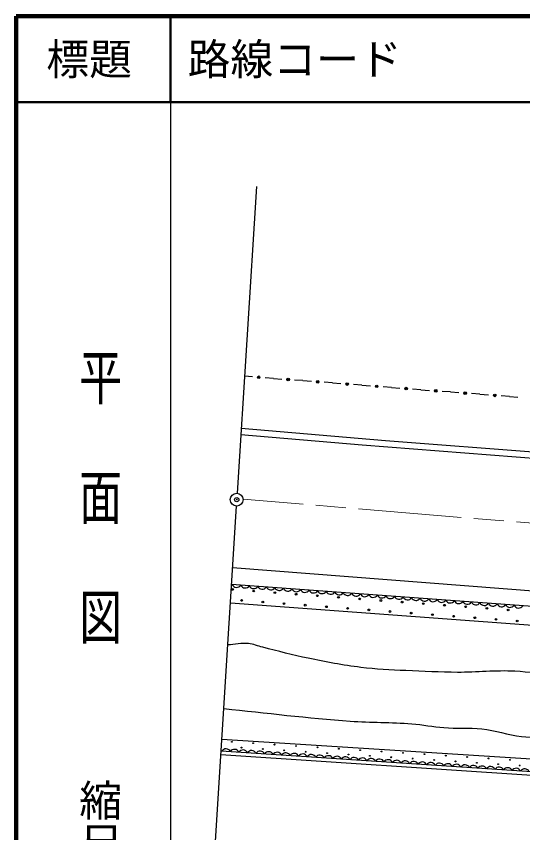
# Model space of a CAD drawing. Units: millimetres, scale not verified. Extents: x 40000 to 680000, y 20000 to 380000.
# Drawn here: x 40000 to 99117, y 284730 to 380000 of the extents above; entities that cross this region are included whole.
import ezdxf
from ezdxf.enums import TextEntityAlignment as Align

# ---------------------------------------------------------------- set-up
doc = ezdxf.new("R2010")
doc.units = ezdxf.units.MM
doc.header["$LTSCALE"] = 1000
doc.header["$PDMODE"] = 32
doc.header["$PDSIZE"] = 500
doc.linetypes.add('CHAIN', pattern=[18.5, 12, -1.5, 3.5, -1.5])
for name, color, linetype, lineweight in [('M-BGD', 7, 'Continuous', 25), ('M-BMK', 2, 'CHAIN', 13), ('M-BMK-SRVR', 3, 'Continuous', 25), ('M-TTL', 2, 'Continuous', 140), ('M-TTL-BAND', 7, 'Continuous', 25), ('M-TTL-LINE', 7, 'Continuous', 50)]:
    doc.layers.add(name, color=color, linetype=linetype, lineweight=lineweight)
doc.layers.add('M-OTRS', color=6, linetype='Continuous')
doc.layers.add('M-TTL-TXT', color=7, linetype='Continuous')
doc.styles.add('@ＭＳ ゴシック', font='')
doc.styles.add('ＭＳ ゴシック', font='')
doc.styles.get('@ＭＳ ゴシック').set_extended_font_data('@MS Gothic')
doc.styles.get('ＭＳ ゴシック').set_extended_font_data('MS Gothic')

msp = doc.modelspace()

# ---------------------------------------------------------------- linework, layer by layer
at = {"layer": 'M-BGD'}
for p, q in [((68030, 360134), (65791, 324342)), ((67556, 337934), (66645, 338003)), ((70017, 337745), (69033, 337820)), ((70017, 337745), (71001, 337669)), ((73462, 337481), (72478, 337556)), ((73462, 337481), (74446, 337405)), ((76907, 337216), (75923, 337292)), ((76907, 337216), (77891, 337141)), ((80352, 336952), (79368, 337028)), ((80352, 336952), (81336, 336877)), ((83797, 336688), (82812, 336763)), ((83797, 336688), (84781, 336613)), ((87242, 336424), (86257, 336499)), ((87242, 336424), (88226, 336348)), ((90686, 336160), (89702, 336235)), ((90686, 336160), (91671, 336084)), ((94131, 335895), (93147, 335971)), ((94131, 335895), (95116, 335820)), ((97576, 335631), (96592, 335707)), ((97576, 335631), (98560, 335556)), ((66266, 331937), (83110, 330488)), ((66219, 331181), (80382, 330003)), ((80382, 330003), (169621, 322995)), ((83110, 330488), (170498, 323839)), ((62141, 265980), (65697, 322845)), ((65249, 315669), (137137, 310076)), ((189345, 304611), (65125, 313699)), ((186309, 302504), (64989, 311528)), ((131724, 291310), (63994, 295606)), ((189314, 285435), (63881, 293804)), ((186561, 286027), (63909, 294257))]:
    msp.add_line(p, q, dxfattribs=at)
for centre, radius in [((68295, 337877), 150), ((68295, 337877), 99), ((68295, 337877), 49), ((71740, 337613), 150), ((71740, 337613), 99), ((71740, 337613), 49), ((75184, 337349), 150), ((75184, 337349), 99), ((75184, 337349), 49), ((78629, 337084), 150), ((78629, 337084), 99), ((78629, 337084), 49), ((82074, 336820), 150), ((82074, 336820), 99), ((82074, 336820), 49), ((85519, 336556), 150), ((85519, 336556), 99), ((85519, 336556), 49), ((88964, 336292), 150), ((88964, 336292), 99), ((88964, 336292), 49), ((92409, 336027), 150), ((92409, 336027), 99), ((92409, 336027), 49), ((95854, 335763), 150), ((95854, 335763), 99), ((95854, 335763), 49), ((65239, 313113), 98), ((67714, 312929), 98), ((70189, 312745), 98), ((72664, 312561), 98), ((66305, 311831), 100), ((68780, 311647), 100), ((71255, 311463), 100), ((75139, 312377), 98), ((77614, 312193), 98), ((80089, 312009), 98), ((82564, 311825), 98), ((85039, 311641), 98), ((87514, 311457), 98), ((73730, 311279), 100), ((76205, 311095), 100), ((78680, 310910), 100), ((81155, 310726), 100), ((83630, 310542), 100), ((89989, 311273), 98), ((92463, 311089), 98), ((94938, 310905), 98), ((97413, 310720), 98), ((86105, 310358), 100), ((88580, 310174), 100), ((91055, 309990), 100), ((93529, 309806), 100), ((96004, 309622), 100), ((98479, 309438), 100), ((65160, 295330), 50), ((66287, 294656), 49), ((67658, 295169), 50), ((68785, 294496), 49), ((70156, 295009), 50), ((72654, 294848), 50), ((75152, 294687), 50), ((77650, 294527), 50), ((80148, 294366), 50), ((71283, 294335), 49), ((73781, 294174), 49), ((76279, 294014), 49), ((78777, 293853), 49), ((81275, 293692), 49), ((82646, 294205), 50), ((83773, 293532), 49), ((85144, 294045), 50), ((87642, 293884), 50), ((90140, 293723), 50), ((92638, 293563), 50), ((95136, 293402), 50), ((86271, 293371), 49), ((88770, 293210), 49), ((91268, 293050), 49), ((93766, 292889), 49), ((96264, 292728), 49), ((97634, 293241), 50), ((98762, 292568), 49)]:
    msp.add_circle(centre, radius, dxfattribs=at)
for centre, radius, start, end in [((65717, 313924), 567, 203.90053, 327.72997), ((66715, 313851), 567, 203.90023, 327.73142), ((67712, 313778), 567, 203.89885, 327.73165), ((68710, 313705), 567, 203.90053, 327.72997), ((69708, 313632), 567, 203.90023, 327.73142), ((70705, 313559), 567, 203.89885, 327.73165), ((71703, 313486), 567, 203.90053, 327.72997), ((72700, 313413), 567, 203.90023, 327.73142), ((73698, 313340), 567, 203.89885, 327.73165), ((74695, 313267), 567, 203.90053, 327.72997), ((75693, 313194), 567, 203.90023, 327.73142), ((76691, 313121), 567, 203.89885, 327.73165), ((77688, 313048), 567, 203.90053, 327.72997), ((78686, 312975), 567, 203.90023, 327.73142), ((79683, 312902), 567, 203.89885, 327.73165), ((80681, 312829), 567, 203.90005, 327.73037), ((81678, 312756), 567, 203.90035, 327.73129), ((82676, 312683), 567, 203.89898, 327.73153), ((83674, 312610), 567, 203.90066, 327.72985), ((84671, 312537), 567, 203.90035, 327.73129), ((85669, 312464), 567, 203.89898, 327.73153), ((86666, 312391), 567, 203.90066, 327.72985), ((87664, 312318), 567, 203.90035, 327.73129), ((88661, 312245), 567, 203.89898, 327.73153), ((89659, 312172), 567, 203.90066, 327.72985), ((90657, 312099), 567, 203.90035, 327.73129), ((91654, 312026), 567, 203.89898, 327.73153), ((92652, 311953), 567, 203.90066, 327.72985), ((93649, 311880), 567, 203.90023, 327.73142), ((94647, 311807), 567, 203.89885, 327.73165), ((95644, 311734), 567, 203.90053, 327.72997), ((96642, 311661), 567, 203.90023, 327.73142), ((97640, 311588), 567, 203.89885, 327.73165), ((98637, 311515), 567, 203.90053, 327.72997), ((64475, 293952), 566, 24.1681, 148.15467), ((65472, 293886), 566, 24.169, 148.1527), ((66468, 293819), 566, 24.1681, 148.15467), ((67465, 293752), 566, 24.1681, 148.15467), ((68461, 293685), 566, 24.169, 148.1527), ((69458, 293618), 566, 24.1681, 148.15467), ((70454, 293551), 566, 24.1681, 148.15467), ((71451, 293484), 566, 24.169, 148.1527), ((72447, 293417), 566, 24.1681, 148.15467), ((73444, 293351), 566, 24.1681, 148.15467), ((74440, 293284), 566, 24.169, 148.1527), ((75437, 293217), 566, 24.1681, 148.15467), ((76433, 293150), 566, 24.1681, 148.15467), ((77429, 293083), 566, 24.169, 148.1527), ((78426, 293016), 566, 24.1681, 148.15467), ((79422, 292949), 566, 24.1681, 148.15467), ((80419, 292883), 566, 24.169, 148.1527), ((81415, 292816), 566, 24.1681, 148.15467), ((82412, 292749), 566, 24.1681, 148.15467), ((83408, 292682), 566, 24.169, 148.1527), ((84405, 292615), 566, 24.1681, 148.15467), ((85401, 292548), 566, 24.1681, 148.15467), ((86398, 292481), 566, 24.1684, 148.15323), ((87394, 292415), 566, 24.16859, 148.15426), ((88391, 292348), 566, 24.1681, 148.15467), ((89387, 292281), 566, 24.1684, 148.15323), ((90384, 292214), 566, 24.16859, 148.15426), ((91380, 292147), 566, 24.1681, 148.15467), ((92377, 292080), 566, 24.1684, 148.15323), ((93373, 292013), 566, 24.16859, 148.15426), ((94370, 291946), 566, 24.1681, 148.15467), ((95366, 291880), 566, 24.1684, 148.15323), ((96362, 291813), 566, 24.16859, 148.15426), ((97359, 291746), 566, 24.1681, 148.15467), ((98355, 291679), 566, 24.1684, 148.15323), ((99352, 291612), 566, 24.16859, 148.15426)]:
    msp.add_arc(centre, radius, start, end, dxfattribs=at)
for points, knots in [([(181225, 302882), (180503, 302327), (179852, 301667), (179060, 301216), (178328, 300800), (177519, 300520), (176711, 300282), (175748, 299998), (174750, 299842), (173756, 299701), (172418, 299511), (171067, 299318), (169715, 299347), (168162, 299381), (166641, 299809), (165094, 299954), (163893, 300066), (162688, 300139), (161482, 300156), (160008, 300176), (158536, 300045), (157062, 300029), (155985, 300018), (154905, 299990), (153830, 300055), (152925, 300109), (152026, 300238), (151127, 300358), (149920, 300518), (148729, 300802), (147516, 300913), (146107, 301042), (144688, 301043), (143273, 301040), (141841, 301036), (140410, 300956), (138980, 300888), (138002, 300841), (137028, 300710), (136050, 300711), (134439, 300713), (132832, 300879), (131226, 301014), (129640, 301148), (128065, 301396), (126478, 301519), (124596, 301666), (122707, 301714), (120821, 301797), (118692, 301892), (116561, 301968), (114431, 302050), (112184, 302136), (109929, 302111), (107688, 302302), (104515, 302573), (101397, 303384), (98217, 303565), (95981, 303692), (93739, 303422), (91500, 303439), (89495, 303454), (87491, 303535), (85489, 303641), (83727, 303734), (81961, 303806), (80210, 304020), (78150, 304271), (76106, 304658), (74073, 305080), (72292, 305450), (70535, 305927), (68770, 306368), (68213, 306508), (67674, 306744), (67103, 306798), (66299, 306874), (65490, 306696), (64684, 306645)], [0, 0, 0, 0, 1, 1, 1, 2, 2, 2, 3, 3, 3, 4, 4, 4, 5, 5, 5, 6, 6, 6, 7, 7, 7, 8, 8, 8, 9, 9, 9, 10, 10, 10, 11, 11, 11, 12, 12, 12, 13, 13, 13, 14, 14, 14, 15, 15, 15, 16, 16, 16, 17, 17, 17, 18, 18, 18, 19, 19, 19, 20, 20, 20, 21, 21, 21, 22, 22, 22, 23, 23, 23, 24, 24, 24, 25, 25, 25, 26, 26, 26, 26]), ([(64219, 299202), (69142, 298717), (74054, 298096), (78989, 297746), (81375, 297577), (83775, 297629), (86159, 297435), (87411, 297333), (88648, 297084), (89900, 296989), (91375, 296877), (92865, 297007), (94336, 296844), (95904, 296670), (97420, 296153), (98987, 295958), (100303, 295795), (101633, 295762), (102958, 295726), (105360, 295661), (107765, 295822), (110167, 295759), (112307, 295703), (114444, 295553), (116579, 295394), (118630, 295241), (120672, 294974), (122724, 294829), (125158, 294656), (127599, 294616), (130033, 294464), (131507, 294371), (132976, 294203), (134451, 294131), (135923, 294059), (137411, 294238), (138870, 294032), (140628, 293783), (142269, 292970), (144019, 292670), (146045, 292322), (148111, 292254), (150165, 292171), (152057, 292095), (153955, 292057), (155845, 292171), (158543, 292335), (161191, 293171), (163893, 293151), (165872, 293137), (167803, 292512), (169775, 292350), (171756, 292187), (173751, 292080), (175736, 292182), (177317, 292262), (178863, 292854), (180445, 292798), (181474, 292762), (182496, 292508), (183472, 292182), (185146, 291622), (186659, 290663), (188252, 289903)], [0, 0, 0, 0, 1, 1, 1, 2, 2, 2, 3, 3, 3, 4, 4, 4, 5, 5, 5, 6, 6, 6, 7, 7, 7, 8, 8, 8, 9, 9, 9, 10, 10, 10, 11, 11, 11, 12, 12, 12, 13, 13, 13, 14, 14, 14, 15, 15, 15, 16, 16, 16, 17, 17, 17, 18, 18, 18, 19, 19, 19, 20, 20, 20, 21, 21, 21, 21])]:
    msp.add_open_spline(points, degree=3, knots=knots, dxfattribs=at)
at = {"layer": 'M-BMK'}
msp.add_line((165670, 315406), (66479, 323640), dxfattribs=at)
at = {"layer": 'M-BMK-SRVR'}
msp.add_circle((65731, 323594), 750, dxfattribs=at)
at = {"layer": 'M-OTRS'}
msp.add_point((65731, 323594), dxfattribs=at)
at = {"layer": 'M-TTL'}
for p, q in [((40000, 380000), (40000, 20000)), ((680000, 380000), (40000, 380000))]:
    msp.add_line(p, q, dxfattribs=at)
at = {"layer": 'M-TTL-BAND'}
msp.add_line((58000, 370000), (58000, 20000), dxfattribs=at)
at = {"layer": 'M-TTL-LINE'}
for p, q in [((58000, 380000), (58000, 370000)), ((40000, 370000), (680000, 370000))]:
    msp.add_line(p, q, dxfattribs=at)

# ---------------------------------------------------------------- texts
at = {"layer": 'M-TTL-BAND', "style": '@ＭＳ ゴシック', "width": 1.4}
msp.add_text('平  面  図', height=3666, rotation=270, dxfattribs=at).set_placement((49777, 306475), align=Align.MIDDLE_RIGHT)
at = {"layer": 'M-TTL-BAND', "style": '@ＭＳ ゴシック'}
msp.add_text('縮尺千分の一', height=3666, rotation=270, dxfattribs=at).set_placement((49777, 261030), align=Align.MIDDLE_RIGHT)
at = {"layer": 'M-TTL-TXT', "style": 'ＭＳ ゴシック'}
msp.add_text('標題', height=3666, dxfattribs=at).set_placement((48500, 375000), align=Align.MIDDLE_CENTER)
msp.add_text('路線コード', height=3666, dxfattribs=at).set_placement((60000, 375000), align=Align.MIDDLE_LEFT)

doc.saveas('drawing.dxf')
